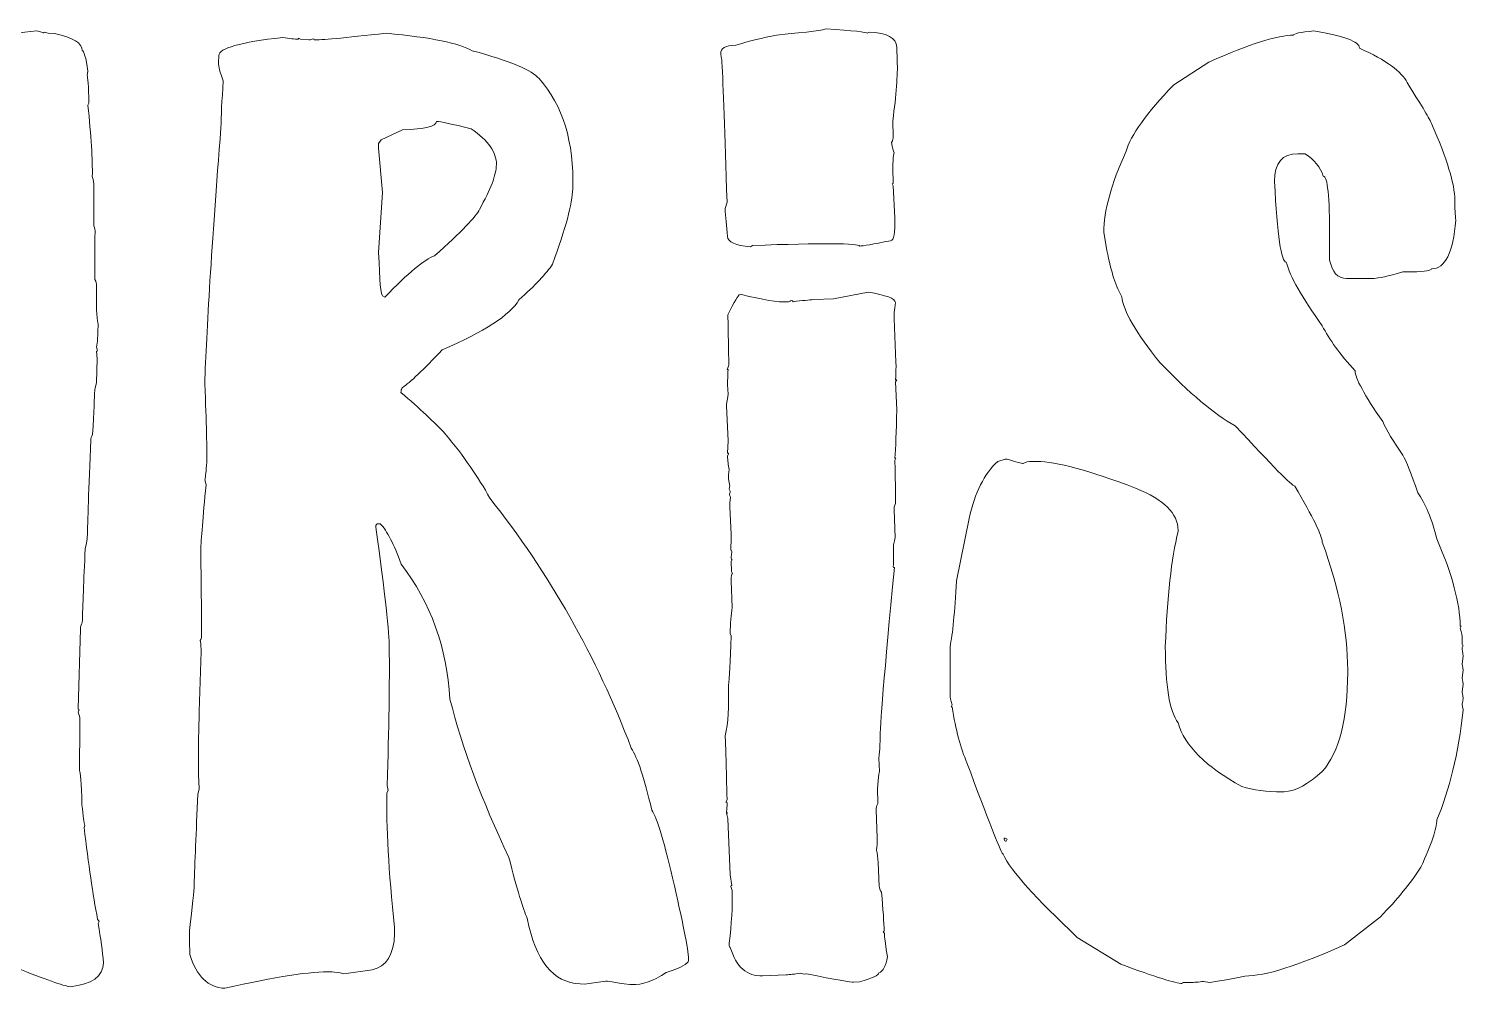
# Model space of a CAD drawing. Header units: inches. Extents: x 1.5 to 13.4, y -15.7 to -0.7.
# Drawn here: x 3.823 to 7.525, y -15.694 to -13.219 of the extents above; entities that cross this region are included whole.
import ezdxf

# ---------------------------------------------------------------- set-up
doc = ezdxf.new("R2010")
doc.units = ezdxf.units.IN
doc.header["$MEASUREMENT"] = 0
doc.layers.add('Layer 1', color=7, linetype='Continuous')

# ---------------------------------------------------------------- blocks, each defined once
blk = doc.blocks.new('block 12')
at = {"layer": 'Layer 1', "lineweight": 0}
for points, knots in [([(5.4308, -15.234), (5.4112, -15.1505), (5.3936, -15.0974), (5.3781, -15.0746), (5.2882, -14.8383), (5.1664, -14.6232), (5.0127, -14.4293), (4.9835, -14.3759), (4.9452, -14.3207), (4.8978, -14.2637), (4.8704, -14.2345), (4.8323, -14.1989), (4.7835, -14.157), (4.7835, -14.1524), (4.7846, -14.1483), (4.7869, -14.1447), (4.807, -14.1314), (4.8414, -14.0988), (4.8902, -14.0468), (4.9988, -14.0007), (5.0647, -13.9579), (5.088, -13.9182), (5.13, -13.8808), (5.1589, -13.85), (5.1749, -13.8258), (5.2086, -13.7346), (5.226, -13.67), (5.2269, -13.6321), (5.2305, -13.5113), (5.2016, -13.4164), (5.14, -13.3475), (5.1227, -13.3261), (5.0652, -13.3021), (4.9676, -13.2757), (4.9352, -13.2565), (4.8613, -13.2414), (4.7459, -13.2305), (4.6355, -13.2428), (4.5734, -13.2485), (4.5598, -13.2476), (4.5598, -13.2458), (4.5588, -13.2449), (4.557, -13.2449), (4.5538, -13.2467), (4.5502, -13.2476), (4.5461, -13.2476), (4.5461, -13.2476), (4.5242, -13.2462), (4.5242, -13.2462), (4.5242, -13.2462), (4.5187, -13.2435), (4.5187, -13.2435), (4.5187, -13.2435), (4.5187, -13.2462), (4.5187, -13.2462), (4.5096, -13.2458), (4.4961, -13.2442), (4.4783, -13.2414), (4.3688, -13.2538), (4.3139, -13.2693), (4.3134, -13.288), (4.3134, -13.288), (4.3127, -13.3065), (4.3127, -13.3065), (4.3123, -13.3156), (4.3164, -13.3313), (4.3251, -13.3537), (4.3214, -13.4043), (4.3193, -13.4444), (4.3189, -13.4741), (4.2952, -13.7793), (4.2813, -13.9996), (4.2772, -14.1351), (4.2817, -14.2345), (4.2833, -14.3046), (4.2819, -14.3451), (4.2797, -14.3666), (4.2783, -14.3791), (4.2778, -14.3828), (4.2778, -14.3828), (4.2806, -14.3951), (4.2806, -14.3951), (4.2724, -14.4795), (4.2678, -14.5361), (4.2669, -14.5648), (4.2669, -14.5648), (4.2669, -14.5798), (4.2669, -14.5798), (4.2687, -14.7057), (4.2694, -14.7751), (4.2689, -14.7879), (4.2689, -14.7897), (4.2678, -14.7926), (4.2655, -14.7968), (4.2673, -14.8082), (4.268, -14.8175), (4.2676, -14.8248), (4.2676, -14.8248), (4.2628, -14.9795), (4.2628, -14.9795), (4.2601, -15.0775), (4.2601, -15.1446), (4.2628, -15.1806), (4.2628, -15.1806), (4.2594, -15.1929), (4.2594, -15.1929), (4.2548, -15.2933), (4.2516, -15.3715), (4.2498, -15.4276), (4.2493, -15.4418), (4.2454, -15.4808), (4.2382, -15.5446), (4.2382, -15.5446), (4.2382, -15.5508), (4.2382, -15.5508), (4.2377, -15.5686), (4.2379, -15.5873), (4.2388, -15.6069), (4.2562, -15.663), (4.2863, -15.692), (4.3292, -15.6938), (4.4596, -15.6637), (4.5518, -15.6496), (4.6056, -15.6514), (4.6133, -15.6518), (4.6234, -15.6534), (4.6357, -15.6562), (4.6357, -15.6562), (4.7096, -15.6466), (4.7096, -15.6466), (4.7461, -15.6379), (4.7653, -15.6067), (4.7671, -15.5529), (4.7671, -15.5529), (4.7671, -15.5371), (4.7671, -15.5371), (4.7516, -15.3907), (4.7449, -15.2748), (4.7472, -15.1895), (4.7472, -15.1895), (4.7507, -15.1833), (4.7507, -15.1833), (4.7507, -15.1833), (4.7479, -15.171), (4.7479, -15.171), (4.7525, -15.0214), (4.7543, -14.9028), (4.7534, -14.8152), (4.7543, -14.7801), (4.7427, -14.6766), (4.7185, -14.5046), (4.7189, -14.4982), (4.721, -14.4952), (4.7247, -14.4957), (4.7247, -14.4957), (4.7301, -14.4957), (4.7301, -14.4957), (4.7475, -14.5135), (4.7655, -14.5481), (4.7842, -14.5997), (4.8604, -14.7), (4.9023, -14.8161), (4.9101, -14.948), (4.9416, -15.073), (4.9922, -15.2091), (5.062, -15.3565), (5.0834, -15.4381), (5.0992, -15.4904), (5.1092, -15.5132), (5.1306, -15.6231), (5.1763, -15.6794), (5.2461, -15.6822), (5.2461, -15.6822), (5.257, -15.6829), (5.257, -15.6829), (5.257, -15.6829), (5.3117, -15.6753), (5.3117, -15.6753), (5.3136, -15.6753), (5.3343, -15.6783), (5.374, -15.6842), (5.374, -15.6842), (5.3795, -15.6842), (5.3795, -15.6842), (5.4059, -15.6851), (5.4354, -15.6749), (5.4678, -15.6534), (5.5061, -15.6407), (5.5255, -15.6302), (5.5259, -15.622), (5.5264, -15.6028), (5.5142, -15.5386), (5.4893, -15.4293), (5.4644, -15.3201), (5.4449, -15.255), (5.4308, -15.234)], [0, 0, 0, 0, 1, 1, 1, 2, 2, 2, 3, 3, 3, 4, 4, 4, 5, 5, 5, 6, 6, 6, 7, 7, 7, 8, 8, 8, 9, 9, 9, 10, 10, 10, 11, 11, 11, 12, 12, 12, 13, 13, 13, 14, 14, 14, 15, 15, 15, 16, 16, 16, 17, 17, 17, 18, 18, 18, 19, 19, 19, 20, 20, 20, 21, 21, 21, 22, 22, 22, 23, 23, 23, 24, 24, 24, 25, 25, 25, 26, 26, 26, 27, 27, 27, 28, 28, 28, 29, 29, 29, 30, 30, 30, 31, 31, 31, 32, 32, 32, 33, 33, 33, 34, 34, 34, 35, 35, 35, 36, 36, 36, 37, 37, 37, 38, 38, 38, 39, 39, 39, 40, 40, 40, 41, 41, 41, 42, 42, 42, 43, 43, 43, 44, 44, 44, 45, 45, 45, 46, 46, 46, 47, 47, 47, 48, 48, 48, 49, 49, 49, 50, 50, 50, 51, 51, 51, 52, 52, 52, 53, 53, 53, 54, 54, 54, 55, 55, 55, 56, 56, 56, 57, 57, 57, 58, 58, 58, 59, 59, 59, 60, 60, 60, 61, 61, 61, 62, 62, 62, 63, 63, 63, 64, 64, 64, 65, 65, 65, 65]), ([(4.7418, -13.9113), (4.7418, -13.9113), (4.7363, -13.9079), (4.7363, -13.9079), (4.7317, -13.9075), (4.7283, -13.87), (4.726, -13.7957), (4.726, -13.7957), (4.7363, -13.6417), (4.7363, -13.6417), (4.7363, -13.6417), (4.726, -13.5268), (4.726, -13.5268), (4.726, -13.5268), (4.726, -13.5145), (4.726, -13.5145), (4.726, -13.5145), (4.7322, -13.5056), (4.7322, -13.5056), (4.7322, -13.5056), (4.7876, -13.4796), (4.7876, -13.4796), (4.8455, -13.4782), (4.8747, -13.4711), (4.8752, -13.4583), (4.8857, -13.4583), (4.9156, -13.4645), (4.9648, -13.4768), (5.0091, -13.5079), (5.0307, -13.5386), (5.0298, -13.5692), (5.0294, -13.5961), (5.0148, -13.6347), (4.986, -13.6848), (4.9783, -13.7026), (4.9397, -13.7426), (4.8704, -13.8046), (4.8444, -13.8137), (4.8015, -13.8493), (4.7418, -13.9113)], [0, 0, 0, 0, 1, 1, 1, 2, 2, 2, 3, 3, 3, 4, 4, 4, 5, 5, 5, 6, 6, 6, 7, 7, 7, 8, 8, 8, 9, 9, 9, 10, 10, 10, 11, 11, 11, 12, 12, 12, 13, 13, 13, 13])]:
    blk.add_open_spline(points, degree=3, knots=knots, dxfattribs=at)
blk = doc.blocks.new('block 13')
at = {"layer": 'Layer 1', "lineweight": 0}
for points, knots in [([(7.5226, -14.807), (7.5226, -14.807), (7.5226, -14.7906), (7.5226, -14.7906), (7.5226, -14.7856), (7.5207, -14.7771), (7.5171, -14.7653), (7.5171, -14.7653), (7.5198, -14.7598), (7.5198, -14.7598), (7.5198, -14.7598), (7.5171, -14.7598), (7.5171, -14.7598), (7.5171, -14.7028), (7.497, -14.6277), (7.4569, -14.5347), (7.4441, -14.4827), (7.4277, -14.443), (7.4076, -14.4156), (7.3912, -14.3668), (7.3784, -14.3344), (7.3693, -14.3185), (7.3442, -14.2829), (7.3269, -14.2541), (7.3173, -14.2322), (7.2698, -14.1634), (7.2461, -14.1198), (7.2461, -14.1015), (7.2073, -14.0587), (7.1791, -14.0199), (7.1613, -13.9852), (7.1093, -13.9127), (7.0782, -13.858), (7.0682, -13.821), (7.0554, -13.821), (7.0454, -13.7517), (7.0381, -13.613), (7.0381, -13.5651), (7.0582, -13.5412), (7.0983, -13.5412), (7.0983, -13.5412), (7.1175, -13.5412), (7.1175, -13.5412), (7.1408, -13.5567), (7.1563, -13.576), (7.164, -13.5993), (7.175, -13.5993), (7.1804, -13.652), (7.1804, -13.7574), (7.1804, -13.7574), (7.1804, -13.8155), (7.1804, -13.8155), (7.1864, -13.847), (7.201, -13.8628), (7.2242, -13.8628), (7.2242, -13.8628), (7.2954, -13.8628), (7.2954, -13.8628), (7.3059, -13.8628), (7.3305, -13.8573), (7.3693, -13.8463), (7.3693, -13.8463), (7.3939, -13.8463), (7.3939, -13.8463), (7.4268, -13.845), (7.4432, -13.8422), (7.4432, -13.8381), (7.4783, -13.8381), (7.4993, -13.7964), (7.5061, -13.7129), (7.5043, -13.6997), (7.5034, -13.6821), (7.5034, -13.6602), (7.5034, -13.6201), (7.4833, -13.5544), (7.4432, -13.4631), (7.435, -13.4463), (7.414, -13.4111), (7.3802, -13.3578), (7.3675, -13.3299), (7.3264, -13.3003), (7.2571, -13.2688), (7.2571, -13.2519), (7.2178, -13.2371), (7.1394, -13.2243), (7.1047, -13.228), (7.0874, -13.2316), (7.0874, -13.2353), (7.0468, -13.2353), (6.9738, -13.2585), (6.8684, -13.3051), (6.8684, -13.3051), (6.7781, -13.3632), (6.7781, -13.3632), (6.7078, -13.4367), (6.6668, -13.4939), (6.6549, -13.535), (6.6166, -13.6198), (6.5975, -13.6894), (6.5975, -13.7437), (6.5975, -13.7437), (6.6057, -13.7909), (6.6057, -13.7909), (6.6166, -13.847), (6.6294, -13.8867), (6.644, -13.91), (6.6481, -13.9474), (6.6809, -14.0039), (6.7425, -14.0797), (6.8182, -14.159), (6.883, -14.2135), (6.9368, -14.2432), (7.0326, -14.3467), (7.0837, -14.3985), (7.0901, -14.3985), (7.1376, -14.4793), (7.1613, -14.5274), (7.1613, -14.5429), (7.2051, -14.6638), (7.227, -14.774), (7.227, -14.8734), (7.227, -14.8734), (7.227, -14.8789), (7.227, -14.8789), (7.227, -14.9984), (7.2051, -15.0837), (7.1613, -15.1348), (7.1261, -15.1672), (7.0933, -15.1847), (7.0627, -15.1875), (7.0627, -15.1875), (7.0573, -15.1875), (7.0573, -15.1875), (7.0185, -15.1875), (6.9838, -15.1827), (6.9533, -15.1731), (6.8611, -15.1225), (6.8064, -15.068), (6.789, -15.0095), (6.7672, -14.9781), (6.7562, -14.9124), (6.7562, -14.8125), (6.7612, -14.6839), (6.7722, -14.5849), (6.789, -14.5155), (6.789, -14.5155), (6.789, -14.5128), (6.789, -14.5128), (6.789, -14.4695), (6.7525, -14.4332), (6.6796, -14.404), (6.5587, -14.3579), (6.4738, -14.3349), (6.425, -14.3349), (6.425, -14.3349), (6.4113, -14.3349), (6.4113, -14.3349), (6.4036, -14.3349), (6.3963, -14.3367), (6.3894, -14.3404), (6.3858, -14.3404), (6.3721, -14.3367), (6.3484, -14.3294), (6.3484, -14.3294), (6.3429, -14.3294), (6.3429, -14.3294), (6.3429, -14.3294), (6.3238, -14.3349), (6.3238, -14.3349), (6.2891, -14.3664), (6.2644, -14.4154), (6.2499, -14.482), (6.2499, -14.482), (6.217, -14.6428), (6.217, -14.6428), (6.2129, -14.7245), (6.2074, -14.781), (6.2006, -14.8125), (6.2006, -14.8125), (6.2006, -14.9377), (6.2006, -14.9377), (6.2006, -14.9423), (6.2024, -14.9505), (6.2061, -14.9623), (6.2061, -14.9623), (6.2033, -14.9678), (6.2033, -14.9678), (6.2033, -14.9678), (6.2061, -14.9678), (6.2061, -14.9678), (6.2152, -15.0276), (6.228, -15.0757), (6.2444, -15.1122), (6.2973, -15.2559), (6.3283, -15.3346), (6.3374, -15.3483), (6.358, -15.3907), (6.4218, -15.4621), (6.529, -15.5624), (6.529, -15.5624), (6.6412, -15.6315), (6.6412, -15.6315), (6.7307, -15.6648), (6.7836, -15.6815), (6.8, -15.6815), (6.8, -15.6797), (6.8009, -15.6788), (6.8027, -15.6788), (6.8027, -15.6788), (6.8192, -15.6788), (6.8192, -15.6788), (6.831, -15.6788), (6.8429, -15.6778), (6.8547, -15.676), (6.8547, -15.676), (6.8712, -15.6788), (6.8712, -15.6788), (6.9268, -15.6696), (6.9569, -15.6642), (6.9615, -15.6623), (7.0135, -15.6623), (7.0992, -15.6354), (7.2188, -15.5816), (7.2188, -15.5816), (7.3118, -15.5091), (7.3118, -15.5091), (7.3542, -15.4653), (7.3889, -15.4228), (7.4158, -15.3818), (7.4432, -15.322), (7.4569, -15.2812), (7.4569, -15.2593), (7.4897, -15.1827), (7.5125, -15.0882), (7.5253, -14.976), (7.5253, -14.976), (7.5226, -14.9623), (7.5226, -14.9623), (7.5226, -14.961), (7.5235, -14.9555), (7.5253, -14.9459), (7.5235, -14.9359), (7.5226, -14.9302), (7.5226, -14.9288), (7.5226, -14.9288), (7.5253, -14.9097), (7.5253, -14.9097), (7.5235, -14.9001), (7.5226, -14.8946), (7.5226, -14.8932), (7.5226, -14.8932), (7.5253, -14.8734), (7.5253, -14.8734), (7.5235, -14.8638), (7.5226, -14.8583), (7.5226, -14.857), (7.5226, -14.857), (7.5253, -14.8371), (7.5253, -14.8371), (7.5235, -14.8271), (7.5226, -14.8198), (7.5226, -14.8152), (7.5226, -14.8152), (7.5253, -14.8097), (7.5253, -14.8097), (7.5235, -14.8097), (7.5226, -14.8088), (7.5226, -14.807)], [0, 0, 0, 0, 1, 1, 1, 2, 2, 2, 3, 3, 3, 4, 4, 4, 5, 5, 5, 6, 6, 6, 7, 7, 7, 8, 8, 8, 9, 9, 9, 10, 10, 10, 11, 11, 11, 12, 12, 12, 13, 13, 13, 14, 14, 14, 15, 15, 15, 16, 16, 16, 17, 17, 17, 18, 18, 18, 19, 19, 19, 20, 20, 20, 21, 21, 21, 22, 22, 22, 23, 23, 23, 24, 24, 24, 25, 25, 25, 26, 26, 26, 27, 27, 27, 28, 28, 28, 29, 29, 29, 30, 30, 30, 31, 31, 31, 32, 32, 32, 33, 33, 33, 34, 34, 34, 35, 35, 35, 36, 36, 36, 37, 37, 37, 38, 38, 38, 39, 39, 39, 40, 40, 40, 41, 41, 41, 42, 42, 42, 43, 43, 43, 44, 44, 44, 45, 45, 45, 46, 46, 46, 47, 47, 47, 48, 48, 48, 49, 49, 49, 50, 50, 50, 51, 51, 51, 52, 52, 52, 53, 53, 53, 54, 54, 54, 55, 55, 55, 56, 56, 56, 57, 57, 57, 58, 58, 58, 59, 59, 59, 60, 60, 60, 61, 61, 61, 62, 62, 62, 63, 63, 63, 64, 64, 64, 65, 65, 65, 66, 66, 66, 67, 67, 67, 68, 68, 68, 69, 69, 69, 70, 70, 70, 71, 71, 71, 72, 72, 72, 73, 73, 73, 74, 74, 74, 75, 75, 75, 76, 76, 76, 77, 77, 77, 78, 78, 78, 79, 79, 79, 80, 80, 80, 81, 81, 81, 82, 82, 82, 83, 83, 83, 84, 84, 84, 85, 85, 85, 86, 86, 86, 87, 87, 87, 88, 88, 88, 89, 89, 89, 89]), ([(6.3456, -15.3147), (6.3425, -15.3147), (6.3406, -15.3129), (6.3402, -15.3093), (6.3402, -15.3093), (6.3402, -15.3065), (6.3402, -15.3065), (6.3402, -15.3065), (6.3429, -15.3065), (6.3429, -15.3065), (6.3429, -15.3065), (6.3484, -15.3093), (6.3484, -15.3093), (6.3484, -15.3093), (6.3456, -15.3147), (6.3456, -15.3147)], [0, 0, 0, 0, 1, 1, 1, 2, 2, 2, 3, 3, 3, 4, 4, 4, 5, 5, 5, 5])]:
    blk.add_open_spline(points, degree=3, knots=knots, dxfattribs=at)

msp = doc.modelspace()

# ---------------------------------------------------------------- linework, layer by layer
at = {"layer": 'Layer 1', "lineweight": 0}
for points, knots in [([(4.0021, -15.5269), (4.0089, -15.5652), (4.0135, -15.5989), (4.0158, -15.6281), (4.0149, -15.6632), (3.9861, -15.6838), (3.9296, -15.6897), (3.9122, -15.6874), (3.8657, -15.671), (3.79, -15.6404), (3.737, -15.6249), (3.7108, -15.6076), (3.7113, -15.5884), (3.7026, -15.588), (3.6951, -15.5303), (3.6887, -15.4153), (3.6873, -15.4153), (3.6866, -15.4126), (3.6866, -15.4071), (3.6866, -15.4071), (3.688, -15.3462), (3.688, -15.3462), (3.688, -15.3444), (3.6889, -15.3435), (3.6907, -15.3435), (3.688, -15.3298), (3.6862, -15.3111), (3.6853, -15.2874), (3.6853, -15.2874), (3.6873, -15.288), (3.6873, -15.288), (3.6787, -15.2242), (3.6757, -15.14), (3.6784, -15.0356), (3.6752, -15.0296), (3.6739, -15.0242), (3.6743, -15.0191), (3.6743, -15.0191), (3.6873, -14.521), (3.6873, -14.521), (3.6873, -14.511), (3.6869, -14.4984), (3.686, -14.4834), (3.686, -14.4834), (3.688, -14.4786), (3.688, -14.4786), (3.6871, -14.4553), (3.6869, -14.4366), (3.6873, -14.4225), (3.6873, -14.4225), (3.6894, -14.3506), (3.6894, -14.3506), (3.6894, -14.3493), (3.6887, -14.3483), (3.6873, -14.3479), (3.6873, -14.3479), (3.6894, -14.3431), (3.6894, -14.3431), (3.6894, -14.3431), (3.6894, -14.3404), (3.6894, -14.3404), (3.6898, -14.328), (3.6885, -14.3219), (3.6853, -14.3219), (3.6853, -14.3219), (3.688, -14.3164), (3.688, -14.3164), (3.6894, -14.2649), (3.678, -14.2354), (3.6538, -14.2281), (3.6538, -14.2281), (3.6353, -14.2275), (3.6353, -14.2275), (3.6166, -14.227), (3.5502, -14.2411), (3.4362, -14.2699), (3.4271, -14.2804), (3.4223, -14.29), (3.4218, -14.2986), (3.4218, -14.2986), (3.4212, -14.3253), (3.4212, -14.3253), (3.4212, -14.3253), (3.4389, -14.5251), (3.4389, -14.5251), (3.4636, -14.677), (3.4759, -14.7568), (3.4759, -14.7646), (3.4809, -14.8043), (3.4855, -14.8344), (3.4896, -14.8549), (3.4896, -14.8549), (3.4868, -14.8659), (3.4868, -14.8659), (3.4868, -14.8659), (3.5163, -15.1375), (3.5163, -15.1375), (3.5226, -15.1731), (3.5334, -15.2563), (3.5484, -15.3873), (3.5471, -15.4352), (3.5487, -15.4628), (3.5532, -15.4701), (3.5532, -15.5134), (3.553, -15.5478), (3.5525, -15.5734), (3.5525, -15.5734), (3.5518, -15.5919), (3.5518, -15.5919), (3.5441, -15.6306), (3.527, -15.6498), (3.5005, -15.6493), (3.4955, -15.6507), (3.4864, -15.6512), (3.4732, -15.6507), (3.4732, -15.6507), (3.4027, -15.6493), (3.4027, -15.6493), (3.4009, -15.6493), (3.3999, -15.6503), (3.3999, -15.6521), (3.3999, -15.6521), (3.3958, -15.6486), (3.3958, -15.6486), (3.3853, -15.6523), (3.3486, -15.6594), (3.2857, -15.6699), (3.272, -15.6694), (3.2455, -15.6696), (3.2063, -15.6705), (3.2013, -15.6737), (3.1965, -15.6753), (3.1919, -15.6753), (3.1919, -15.6753), (3.1762, -15.6753), (3.1762, -15.6753), (3.0886, -15.6598), (3.0448, -15.6507), (3.0448, -15.648), (2.9901, -15.6393), (2.9554, -15.6277), (2.9408, -15.6131), (2.9267, -15.5976), (2.9169, -15.5725), (2.9114, -15.5378), (2.9114, -15.5378), (2.8936, -15.4208), (2.8936, -15.4208), (2.8936, -15.3715), (2.894, -15.3309), (2.895, -15.299), (2.895, -15.299), (2.8963, -15.2402), (2.8963, -15.2402), (2.8963, -15.2388), (2.8956, -15.2379), (2.8943, -15.2374), (2.8943, -15.2374), (2.8963, -15.2326), (2.8963, -15.2326), (2.8968, -15.2235), (2.8954, -15.2189), (2.8922, -15.2189), (2.8936, -15.2121), (2.8952, -15.2087), (2.897, -15.2087), (2.8943, -15.2023), (2.8929, -15.1943), (2.8929, -15.1847), (2.8934, -15.1642), (2.8936, -15.1313), (2.8936, -15.0862), (2.8904, -15.0803), (2.889, -15.075), (2.8895, -15.0704), (2.8895, -15.0704), (2.8895, -15.065), (2.8895, -15.065), (2.8895, -15.065), (2.8922, -15.0492), (2.8922, -15.0492), (2.8895, -15.0415), (2.8883, -15.0273), (2.8888, -15.0068), (2.8888, -15.0068), (2.8895, -14.9829), (2.8895, -14.9829), (2.8899, -14.9555), (2.8902, -14.9113), (2.8902, -14.8501), (2.8902, -14.8501), (2.8881, -14.8501), (2.8881, -14.8501), (2.8881, -14.8501), (2.8909, -14.8446), (2.8909, -14.8446), (2.8881, -14.8196), (2.887, -14.802), (2.8874, -14.792), (2.8874, -14.792), (2.8909, -14.6592), (2.8909, -14.6592), (2.8931, -14.5803), (2.8922, -14.529), (2.8881, -14.5053), (2.8895, -14.4542), (2.8881, -14.4222), (2.884, -14.4095), (2.8836, -14.368), (2.8836, -14.3397), (2.884, -14.3246), (2.884, -14.3173), (2.8824, -14.3137), (2.8792, -14.3137), (2.8806, -14.3068), (2.8822, -14.3034), (2.884, -14.3034), (2.8813, -14.2966), (2.8801, -14.2895), (2.8806, -14.2822), (2.8806, -14.2822), (2.8813, -14.2528), (2.8813, -14.2528), (2.8817, -14.2364), (2.8813, -14.2195), (2.8799, -14.2021), (2.8799, -14.2008), (2.8808, -14.1955), (2.8826, -14.1864), (2.8817, -14.1654), (2.8815, -14.1495), (2.882, -14.1385), (2.882, -14.1358), (2.8829, -14.1234), (2.8847, -14.1015), (2.8851, -14.0997), (2.8845, -14.0988), (2.8826, -14.0988), (2.8826, -14.0988), (2.8854, -14.0858), (2.8854, -14.0858), (2.8854, -14.0858), (2.8895, -13.9236), (2.8895, -13.9236), (2.8899, -13.9164), (2.8918, -13.9095), (2.895, -13.9031), (2.895, -13.9013), (2.8943, -13.9004), (2.8929, -13.9004), (2.8929, -13.9004), (2.8956, -13.8682), (2.8956, -13.8682), (2.8956, -13.8682), (2.8963, -13.8415), (2.8963, -13.8415), (2.8963, -13.8356), (2.8956, -13.8313), (2.8943, -13.8285), (2.8943, -13.8285), (2.897, -13.8128), (2.897, -13.8128), (2.897, -13.8128), (2.8984, -13.7731), (2.8984, -13.7731), (2.8984, -13.7713), (2.897, -13.764), (2.8943, -13.7512), (2.8947, -13.7339), (2.895, -13.6969), (2.895, -13.6404), (2.8922, -13.6344), (2.8909, -13.629), (2.8909, -13.6239), (2.8909, -13.6239), (2.8909, -13.6164), (2.8909, -13.6164), (2.8922, -13.5726), (2.8874, -13.5247), (2.8765, -13.4727), (2.8765, -13.4709), (2.8772, -13.47), (2.8785, -13.47), (2.8781, -13.4385), (2.8765, -13.4171), (2.8738, -13.4057), (2.8738, -13.4057), (2.8744, -13.3797), (2.8744, -13.3797), (2.8744, -13.3701), (2.879, -13.3436), (2.8881, -13.3003), (2.8881, -13.3003), (2.8902, -13.3003), (2.8902, -13.3003), (2.8924, -13.3003), (2.8947, -13.303), (2.897, -13.3085), (2.9125, -13.3017), (2.9269, -13.2985), (2.9401, -13.2989), (2.9401, -13.2989), (2.9401, -13.3017), (2.9401, -13.3017), (2.9415, -13.3017), (2.9422, -13.3008), (2.9422, -13.2989), (2.9422, -13.2989), (2.9654, -13.3023), (2.9654, -13.3023), (2.9654, -13.3023), (2.9764, -13.3023), (2.9764, -13.3023), (2.9873, -13.2992), (2.9935, -13.2976), (2.9949, -13.2976), (2.9949, -13.2976), (3.0742, -13.2996), (3.0742, -13.2996), (3.1244, -13.2982), (3.1527, -13.2955), (3.1591, -13.2914), (3.1591, -13.2914), (3.3, -13.2948), (3.3, -13.2948), (3.311, -13.2989), (3.3171, -13.301), (3.3185, -13.301), (3.3185, -13.301), (3.35, -13.3017), (3.35, -13.3017), (3.3523, -13.3017), (3.3737, -13.2978), (3.4143, -13.29), (3.4143, -13.29), (3.4232, -13.29), (3.4232, -13.29), (3.4446, -13.2909), (3.4547, -13.3126), (3.4533, -13.355), (3.4474, -13.4093), (3.4444, -13.4392), (3.4444, -13.4447), (3.4444, -13.4447), (3.443, -13.4953), (3.443, -13.4953), (3.443, -13.5017), (3.4435, -13.5097), (3.4444, -13.5192), (3.4444, -13.5192), (3.4424, -13.524), (3.4424, -13.524), (3.4424, -13.5259), (3.443, -13.5268), (3.4444, -13.5268), (3.4444, -13.5268), (3.4383, -13.5959), (3.4383, -13.5959), (3.4383, -13.5977), (3.4389, -13.5986), (3.4403, -13.5986), (3.4348, -13.6347), (3.4287, -13.6965), (3.4218, -13.7841), (3.4218, -13.7841), (3.4198, -13.7841), (3.4198, -13.7841), (3.4193, -13.7859), (3.42, -13.7868), (3.4218, -13.7868), (3.4218, -13.7868), (3.4191, -13.7998), (3.4191, -13.7998), (3.4191, -13.8085), (3.4205, -13.813), (3.4232, -13.8135), (3.42, -13.819), (3.4184, -13.8242), (3.4184, -13.8292), (3.4184, -13.8292), (3.4177, -13.8422), (3.4177, -13.8422), (3.4177, -13.8463), (3.4184, -13.85), (3.4198, -13.8532), (3.4184, -13.8559), (3.4175, -13.8593), (3.417, -13.8634), (3.417, -13.8653), (3.418, -13.868), (3.4198, -13.8716), (3.4198, -13.8716), (3.417, -13.8874), (3.417, -13.8874), (3.417, -13.8874), (3.4164, -13.8956), (3.4164, -13.8956), (3.4191, -13.9079), (3.4205, -13.915), (3.4205, -13.9168), (3.4205, -13.9168), (3.4198, -13.9483), (3.4198, -13.9483), (3.4189, -13.977), (3.4237, -13.9948), (3.4342, -14.0017), (3.4342, -14.0017), (3.4916, -13.9845), (3.4916, -13.9845), (3.4916, -13.9845), (3.6394, -13.9886), (3.6394, -13.9886), (3.6517, -13.9891), (3.6581, -13.9832), (3.6586, -13.9709), (3.659, -13.9366), (3.6574, -13.91), (3.6538, -13.8908), (3.6538, -13.8908), (3.6552, -13.8381), (3.6552, -13.8381), (3.6556, -13.8098), (3.6561, -13.7638), (3.6565, -13.6999), (3.6565, -13.6999), (3.6538, -13.6999), (3.6538, -13.6999), (3.6538, -13.6999), (3.6565, -13.6944), (3.6565, -13.6944), (3.6565, -13.6944), (3.6572, -13.6732), (3.6572, -13.6732), (3.6572, -13.6682), (3.6565, -13.6655), (3.6552, -13.665), (3.6552, -13.665), (3.6572, -13.652), (3.6572, -13.652), (3.6572, -13.652), (3.6586, -13.6178), (3.6586, -13.6178), (3.6586, -13.6155), (3.6572, -13.6057), (3.6545, -13.5884), (3.6545, -13.5884), (3.66, -13.3838), (3.66, -13.3838), (3.6672, -13.3258), (3.6766, -13.29), (3.688, -13.2763), (3.6885, -13.2631), (3.7099, -13.2503), (3.7523, -13.238), (3.7678, -13.233), (3.7984, -13.2284), (3.844, -13.2243), (3.8545, -13.2266), (3.8598, -13.2284), (3.8598, -13.2298), (3.8611, -13.2303), (3.862, -13.2296), (3.8625, -13.2278), (3.8625, -13.2278), (3.8734, -13.2305), (3.8734, -13.2305), (3.8734, -13.2305), (3.8892, -13.2312), (3.8892, -13.2312), (3.9375, -13.2417), (3.9615, -13.2563), (3.961, -13.275), (3.9656, -13.2754), (3.9704, -13.2932), (3.9754, -13.3283), (3.9754, -13.3283), (3.9733, -13.3393), (3.9733, -13.3393), (3.9756, -13.3425), (3.9772, -13.3664), (3.9781, -13.4111), (3.9781, -13.4111), (3.9754, -13.4159), (3.9754, -13.4159), (3.9841, -13.4953), (3.9879, -13.5567), (3.987, -13.6), (3.9898, -13.6109), (3.9911, -13.618), (3.9911, -13.6212), (3.9911, -13.6755), (3.9909, -13.7108), (3.9905, -13.7273), (3.9932, -13.7332), (3.9946, -13.7384), (3.9946, -13.743), (3.9946, -13.743), (3.9939, -13.7567), (3.9939, -13.7567), (3.9934, -13.7827), (3.9934, -13.819), (3.9939, -13.8655), (3.9966, -13.8714), (3.998, -13.8767), (3.998, -13.8812), (3.9966, -13.9305), (3.998, -13.9633), (4.0021, -13.9797), (4.0021, -13.9797), (4.0007, -14.0249), (4.0007, -14.0249), (4.0007, -14.0249), (3.998, -14.0406), (3.998, -14.0406), (3.9993, -14.0439), (4, -14.0466), (4, -14.0489), (4, -14.0502), (3.9993, -14.0509), (3.998, -14.0509), (3.998, -14.0509), (3.9993, -14.0701), (3.9993, -14.0701), (3.9993, -14.0701), (3.998, -14.131), (3.998, -14.131), (3.9948, -14.1433), (3.9932, -14.1504), (3.9932, -14.1522), (3.9927, -14.1677), (3.9909, -14.2056), (3.9877, -14.2658), (3.9845, -14.2717), (3.9829, -14.276), (3.9829, -14.2788), (3.9779, -14.4079), (3.9749, -14.4918), (3.974, -14.5306), (3.974, -14.5338), (3.9722, -14.5436), (3.9686, -14.56), (3.9649, -14.643), (3.9624, -14.7067), (3.961, -14.7509), (3.9578, -14.7564), (3.9562, -14.7616), (3.9562, -14.7666), (3.9562, -14.7666), (3.9508, -14.9733), (3.9508, -14.9733), (3.9508, -14.9751), (3.9514, -14.976), (3.9528, -14.976), (3.9528, -14.976), (3.9508, -14.9815), (3.9508, -14.9815), (3.9535, -14.9888), (3.9549, -14.995), (3.9549, -15), (3.9544, -15.0661), (3.954, -15.1104), (3.9535, -15.1327), (3.9562, -15.1345), (3.9585, -15.1638), (3.9603, -15.2203), (3.9631, -15.25), (3.9656, -15.2678), (3.9679, -15.2737), (3.9679, -15.2737), (3.9658, -15.2791), (3.9658, -15.2791), (3.9768, -15.3736), (3.9884, -15.4525), (4.0007, -15.5159), (4.0007, -15.5159), (4.0048, -15.5214), (4.0048, -15.5214), (4.0048, -15.5214), (4.0021, -15.5269), (4.0021, -15.5269)], [0, 0, 0, 0, 1, 1, 1, 2, 2, 2, 3, 3, 3, 4, 4, 4, 5, 5, 5, 6, 6, 6, 7, 7, 7, 8, 8, 8, 9, 9, 9, 10, 10, 10, 11, 11, 11, 12, 12, 12, 13, 13, 13, 14, 14, 14, 15, 15, 15, 16, 16, 16, 17, 17, 17, 18, 18, 18, 19, 19, 19, 20, 20, 20, 21, 21, 21, 22, 22, 22, 23, 23, 23, 24, 24, 24, 25, 25, 25, 26, 26, 26, 27, 27, 27, 28, 28, 28, 29, 29, 29, 30, 30, 30, 31, 31, 31, 32, 32, 32, 33, 33, 33, 34, 34, 34, 35, 35, 35, 36, 36, 36, 37, 37, 37, 38, 38, 38, 39, 39, 39, 40, 40, 40, 41, 41, 41, 42, 42, 42, 43, 43, 43, 44, 44, 44, 45, 45, 45, 46, 46, 46, 47, 47, 47, 48, 48, 48, 49, 49, 49, 50, 50, 50, 51, 51, 51, 52, 52, 52, 53, 53, 53, 54, 54, 54, 55, 55, 55, 56, 56, 56, 57, 57, 57, 58, 58, 58, 59, 59, 59, 60, 60, 60, 61, 61, 61, 62, 62, 62, 63, 63, 63, 64, 64, 64, 65, 65, 65, 66, 66, 66, 67, 67, 67, 68, 68, 68, 69, 69, 69, 70, 70, 70, 71, 71, 71, 72, 72, 72, 73, 73, 73, 74, 74, 74, 75, 75, 75, 76, 76, 76, 77, 77, 77, 78, 78, 78, 79, 79, 79, 80, 80, 80, 81, 81, 81, 82, 82, 82, 83, 83, 83, 84, 84, 84, 85, 85, 85, 86, 86, 86, 87, 87, 87, 88, 88, 88, 89, 89, 89, 90, 90, 90, 91, 91, 91, 92, 92, 92, 93, 93, 93, 94, 94, 94, 95, 95, 95, 96, 96, 96, 97, 97, 97, 98, 98, 98, 99, 99, 99, 100, 100, 100, 101, 101, 101, 102, 102, 102, 103, 103, 103, 104, 104, 104, 105, 105, 105, 106, 106, 106, 107, 107, 107, 108, 108, 108, 109, 109, 109, 110, 110, 110, 111, 111, 111, 112, 112, 112, 113, 113, 113, 114, 114, 114, 115, 115, 115, 116, 116, 116, 117, 117, 117, 118, 118, 118, 119, 119, 119, 120, 120, 120, 121, 121, 121, 122, 122, 122, 123, 123, 123, 124, 124, 124, 125, 125, 125, 126, 126, 126, 127, 127, 127, 128, 128, 128, 129, 129, 129, 130, 130, 130, 131, 131, 131, 132, 132, 132, 133, 133, 133, 134, 134, 134, 135, 135, 135, 136, 136, 136, 137, 137, 137, 138, 138, 138, 139, 139, 139, 140, 140, 140, 141, 141, 141, 142, 142, 142, 143, 143, 143, 144, 144, 144, 145, 145, 145, 146, 146, 146, 147, 147, 147, 148, 148, 148, 149, 149, 149, 150, 150, 150, 151, 151, 151, 152, 152, 152, 153, 153, 153, 154, 154, 154, 155, 155, 155, 156, 156, 156, 157, 157, 157, 158, 158, 158, 159, 159, 159, 160, 160, 160, 161, 161, 161, 162, 162, 162, 163, 163, 163, 164, 164, 164, 165, 165, 165, 166, 166, 166, 167, 167, 167, 168, 168, 168, 169, 169, 169, 170, 170, 170, 171, 171, 171, 172, 172, 172, 173, 173, 173, 174, 174, 174, 175, 175, 175, 176, 176, 176, 177, 177, 177, 178, 178, 178, 179, 179, 179, 180, 180, 180, 181, 181, 181, 182, 182, 182, 183, 183, 183, 184, 184, 184, 185, 185, 185, 186, 186, 186, 187, 187, 187, 188, 188, 188, 189, 189, 189, 190, 190, 190, 191, 191, 191, 192, 192, 192, 193, 193, 193, 193]), ([(6.0644, -13.3017), (6.0658, -13.3377), (6.0619, -13.3892), (6.0528, -13.4563), (6.0528, -13.4563), (6.0542, -13.4967), (6.0542, -13.4967), (6.0546, -13.5012), (6.053, -13.5065), (6.0494, -13.5124), (6.0516, -13.5256), (6.0539, -13.5345), (6.0562, -13.5391), (6.053, -13.5551), (6.0521, -13.5763), (6.0535, -13.6027), (6.0535, -13.6027), (6.0542, -13.6164), (6.0542, -13.6164), (6.0542, -13.6178), (6.0532, -13.6187), (6.0514, -13.6192), (6.0514, -13.6192), (6.0542, -13.6239), (6.0542, -13.6239), (6.0542, -13.6239), (6.0583, -13.7067), (6.0583, -13.7067), (6.0596, -13.7455), (6.056, -13.7651), (6.0473, -13.7656), (6.0012, -13.7747), (5.9748, -13.7793), (5.9679, -13.7793), (5.9638, -13.772), (5.8715, -13.7715), (5.6908, -13.7779), (5.6908, -13.7779), (5.686, -13.7813), (5.686, -13.7813), (5.6468, -13.7777), (5.6269, -13.7688), (5.6265, -13.7546), (5.6233, -13.7273), (5.6212, -13.7033), (5.6203, -13.6828), (5.6203, -13.6828), (5.6251, -13.6664), (5.6251, -13.6664), (5.6192, -13.4857), (5.6149, -13.3653), (5.6121, -13.3051), (5.6121, -13.3037), (5.611, -13.2966), (5.6087, -13.2839), (5.6078, -13.2697), (5.6208, -13.2622), (5.6477, -13.2613), (5.6824, -13.2508), (5.7175, -13.2421), (5.7531, -13.2353), (5.8379, -13.2275), (5.8801, -13.2221), (5.8797, -13.2189), (5.9508, -13.2239), (5.9866, -13.2278), (5.9871, -13.2305), (5.9871, -13.2305), (5.9919, -13.2278), (5.9919, -13.2278), (6.038, -13.2291), (6.0617, -13.2421), (6.063, -13.2668), (6.063, -13.2668), (6.0644, -13.3017), (6.0644, -13.3017)], [0, 0, 0, 0, 1, 1, 1, 2, 2, 2, 3, 3, 3, 4, 4, 4, 5, 5, 5, 6, 6, 6, 7, 7, 7, 8, 8, 8, 9, 9, 9, 10, 10, 10, 11, 11, 11, 12, 12, 12, 13, 13, 13, 14, 14, 14, 15, 15, 15, 16, 16, 16, 17, 17, 17, 18, 18, 18, 19, 19, 19, 20, 20, 20, 21, 21, 21, 22, 22, 22, 23, 23, 23, 24, 24, 24, 25, 25, 25, 25]), ([(6.063, -14.1241), (6.063, -14.1241), (6.0603, -14.1296), (6.0603, -14.1296), (6.0603, -14.1296), (6.063, -14.2015), (6.063, -14.2015), (6.0621, -14.2589), (6.0605, -14.3007), (6.0583, -14.3267), (6.0583, -14.3267), (6.061, -14.3267), (6.061, -14.3267), (6.061, -14.3267), (6.0583, -14.3321), (6.0583, -14.3321), (6.0596, -14.3997), (6.0603, -14.4368), (6.0603, -14.4437), (6.0571, -14.4496), (6.0557, -14.4551), (6.0562, -14.4601), (6.0562, -14.4601), (6.0589, -14.5313), (6.0589, -14.5313), (6.0562, -14.544), (6.0548, -14.5513), (6.0548, -14.5532), (6.0548, -14.5532), (6.0548, -14.5634), (6.0548, -14.5634), (6.0553, -14.5739), (6.0551, -14.5883), (6.0542, -14.6065), (6.0542, -14.6084), (6.0551, -14.609), (6.0569, -14.6086), (6.0313, -14.8795), (6.019, -15.0267), (6.0199, -15.0499), (6.0204, -15.0591), (6.0195, -15.0759), (6.0172, -15.1006), (6.0172, -15.1006), (6.0186, -15.1348), (6.0186, -15.1348), (6.014, -15.1517), (6.0126, -15.1793), (6.0145, -15.2176), (6.0108, -15.2235), (6.0092, -15.229), (6.0097, -15.234), (6.0097, -15.234), (6.0124, -15.3058), (6.0124, -15.3058), (6.0129, -15.3177), (6.0124, -15.3282), (6.011, -15.3373), (6.0133, -15.3464), (6.0147, -15.3572), (6.0152, -15.3695), (6.0152, -15.3695), (6.0179, -15.4304), (6.0179, -15.4304), (6.0183, -15.4354), (6.0204, -15.4406), (6.024, -15.4461), (6.0277, -15.4899), (6.03, -15.5234), (6.0309, -15.5467), (6.0309, -15.5467), (6.0282, -15.5474), (6.0282, -15.5474), (6.0282, -15.5474), (6.0316, -15.5522), (6.0316, -15.5522), (6.0316, -15.5522), (6.0316, -15.5576), (6.0316, -15.5576), (6.032, -15.5668), (6.0345, -15.5852), (6.0391, -15.6131), (6.0354, -15.6359), (6.0282, -15.6496), (6.0172, -15.6541), (6.0172, -15.6596), (6.0005, -15.6674), (5.9673, -15.6774), (5.9673, -15.6774), (5.9515, -15.6781), (5.9515, -15.6781), (5.946, -15.6785), (5.9059, -15.6715), (5.8311, -15.6569), (5.8229, -15.6573), (5.8174, -15.6566), (5.8147, -15.6548), (5.7996, -15.6571), (5.7873, -15.6585), (5.7777, -15.6589), (5.7777, -15.6589), (5.7168, -15.6616), (5.7168, -15.6616), (5.6767, -15.6635), (5.6488, -15.6391), (5.6333, -15.5884), (5.6315, -15.5884), (5.6306, -15.5857), (5.6306, -15.5802), (5.6306, -15.5802), (5.6306, -15.5775), (5.6306, -15.5775), (5.637, -15.5255), (5.6395, -15.4828), (5.6381, -15.4495), (5.6381, -15.4495), (5.6381, -15.4413), (5.6381, -15.4413), (5.6377, -15.4377), (5.6365, -15.4342), (5.6347, -15.4311), (5.6347, -15.4292), (5.6356, -15.4283), (5.6374, -15.4283), (5.6374, -15.4283), (5.6333, -15.4016), (5.6333, -15.4016), (5.6333, -15.4016), (5.6272, -15.2559), (5.6272, -15.2559), (5.6272, -15.2559), (5.6238, -15.2422), (5.6238, -15.2422), (5.6238, -15.2422), (5.6265, -15.2422), (5.6265, -15.2422), (5.6265, -15.2404), (5.6256, -15.2397), (5.6238, -15.2402), (5.6238, -15.2402), (5.6258, -15.221), (5.6258, -15.221), (5.6258, -15.221), (5.6251, -15.2155), (5.6251, -15.2155), (5.6251, -15.2142), (5.6242, -15.2135), (5.6224, -15.2135), (5.6224, -15.2135), (5.6251, -15.208), (5.6251, -15.208), (5.6233, -15.1236), (5.6217, -15.0686), (5.6203, -15.0431), (5.6281, -15.0098), (5.6308, -14.9671), (5.6285, -14.9151), (5.6285, -14.9151), (5.6285, -14.9124), (5.6285, -14.9124), (5.6313, -14.8951), (5.6338, -14.8524), (5.6361, -14.7844), (5.6361, -14.7844), (5.6333, -14.779), (5.6333, -14.779), (5.6338, -14.7525), (5.6354, -14.7302), (5.6381, -14.7119), (5.6381, -14.7119), (5.6354, -14.6428), (5.6354, -14.6428), (5.6354, -14.6305), (5.6368, -14.6243), (5.6395, -14.6243), (5.6395, -14.6243), (5.6368, -14.6188), (5.6368, -14.6188), (5.6368, -14.6188), (5.6361, -14.5922), (5.6361, -14.5922), (5.6356, -14.5908), (5.6363, -14.5899), (5.6381, -14.5894), (5.6363, -14.5862), (5.6354, -14.5837), (5.6354, -14.5819), (5.6354, -14.5819), (5.6374, -14.5682), (5.6374, -14.5682), (5.6374, -14.565), (5.6365, -14.5634), (5.6347, -14.5634), (5.6356, -14.5456), (5.6358, -14.5322), (5.6354, -14.523), (5.6354, -14.523), (5.6327, -14.4519), (5.6327, -14.4519), (5.6322, -14.4455), (5.6327, -14.4373), (5.634, -14.4273), (5.6322, -14.4241), (5.6313, -14.4216), (5.6313, -14.4197), (5.6327, -14.4161), (5.6333, -14.4133), (5.6333, -14.4115), (5.6333, -14.4115), (5.6306, -14.4067), (5.6306, -14.4067), (5.6306, -14.4044), (5.6313, -14.4017), (5.6327, -14.3985), (5.6327, -14.3985), (5.6292, -14.38), (5.6292, -14.38), (5.6288, -14.3737), (5.6292, -14.3657), (5.6306, -14.3561), (5.6283, -14.3442), (5.6269, -14.3326), (5.6265, -14.3212), (5.6265, -14.3212), (5.6292, -14.3157), (5.6292, -14.3157), (5.6292, -14.3139), (5.6283, -14.3132), (5.6265, -14.3137), (5.6265, -14.3137), (5.6279, -14.2815), (5.6279, -14.2815), (5.6279, -14.2815), (5.6238, -14.1912), (5.6238, -14.1912), (5.6238, -14.1889), (5.6251, -14.1791), (5.6279, -14.1618), (5.6279, -14.1618), (5.6265, -14.1378), (5.6265, -14.1378), (5.6265, -14.1287), (5.6269, -14.1152), (5.6279, -14.0974), (5.6279, -14.0974), (5.6251, -14.0981), (5.6251, -14.0981), (5.6283, -14.0922), (5.6299, -14.0867), (5.6299, -14.0817), (5.6295, -14.0744), (5.6285, -14.0327), (5.6272, -13.9565), (5.6445, -13.9223), (5.6543, -13.9052), (5.6566, -13.9052), (5.6566, -13.9052), (5.6621, -13.9045), (5.6621, -13.9045), (5.7164, -13.9182), (5.7565, -13.9246), (5.7825, -13.9236), (5.7843, -13.9232), (5.7871, -13.9221), (5.7907, -13.9202), (5.7939, -13.9202), (5.7955, -13.9211), (5.7955, -13.923), (5.8197, -13.9202), (5.8375, -13.9184), (5.8489, -13.9175), (5.8489, -13.9175), (5.8995, -13.9154), (5.8995, -13.9154), (5.8995, -13.9154), (5.9891, -13.8983), (5.9891, -13.8983), (6.0357, -13.9061), (6.0592, -13.915), (6.0596, -13.925), (6.0569, -13.9451), (6.0557, -13.9592), (6.0562, -13.9674), (6.0562, -13.9674), (6.061, -14.079), (6.061, -14.079), (6.0614, -14.0881), (6.0612, -14.1031), (6.0603, -14.1241), (6.0603, -14.1241), (6.063, -14.1241), (6.063, -14.1241)], [0, 0, 0, 0, 1, 1, 1, 2, 2, 2, 3, 3, 3, 4, 4, 4, 5, 5, 5, 6, 6, 6, 7, 7, 7, 8, 8, 8, 9, 9, 9, 10, 10, 10, 11, 11, 11, 12, 12, 12, 13, 13, 13, 14, 14, 14, 15, 15, 15, 16, 16, 16, 17, 17, 17, 18, 18, 18, 19, 19, 19, 20, 20, 20, 21, 21, 21, 22, 22, 22, 23, 23, 23, 24, 24, 24, 25, 25, 25, 26, 26, 26, 27, 27, 27, 28, 28, 28, 29, 29, 29, 30, 30, 30, 31, 31, 31, 32, 32, 32, 33, 33, 33, 34, 34, 34, 35, 35, 35, 36, 36, 36, 37, 37, 37, 38, 38, 38, 39, 39, 39, 40, 40, 40, 41, 41, 41, 42, 42, 42, 43, 43, 43, 44, 44, 44, 45, 45, 45, 46, 46, 46, 47, 47, 47, 48, 48, 48, 49, 49, 49, 50, 50, 50, 51, 51, 51, 52, 52, 52, 53, 53, 53, 54, 54, 54, 55, 55, 55, 56, 56, 56, 57, 57, 57, 58, 58, 58, 59, 59, 59, 60, 60, 60, 61, 61, 61, 62, 62, 62, 63, 63, 63, 64, 64, 64, 65, 65, 65, 66, 66, 66, 67, 67, 67, 68, 68, 68, 69, 69, 69, 70, 70, 70, 71, 71, 71, 72, 72, 72, 73, 73, 73, 74, 74, 74, 75, 75, 75, 76, 76, 76, 77, 77, 77, 78, 78, 78, 79, 79, 79, 80, 80, 80, 81, 81, 81, 82, 82, 82, 83, 83, 83, 84, 84, 84, 85, 85, 85, 86, 86, 86, 87, 87, 87, 88, 88, 88, 89, 89, 89, 90, 90, 90, 91, 91, 91, 92, 92, 92, 93, 93, 93, 94, 94, 94, 95, 95, 95, 96, 96, 96, 97, 97, 97, 97])]:
    msp.add_open_spline(points, degree=3, knots=knots, dxfattribs=at)

# ---------------------------------------------------------------- block references
at = {"layer": 'Layer 1'}
for name in ['block 12', 'block 13']:
    msp.add_blockref(name, (0, 0), dxfattribs=at)

doc.saveas('drawing.dxf')
